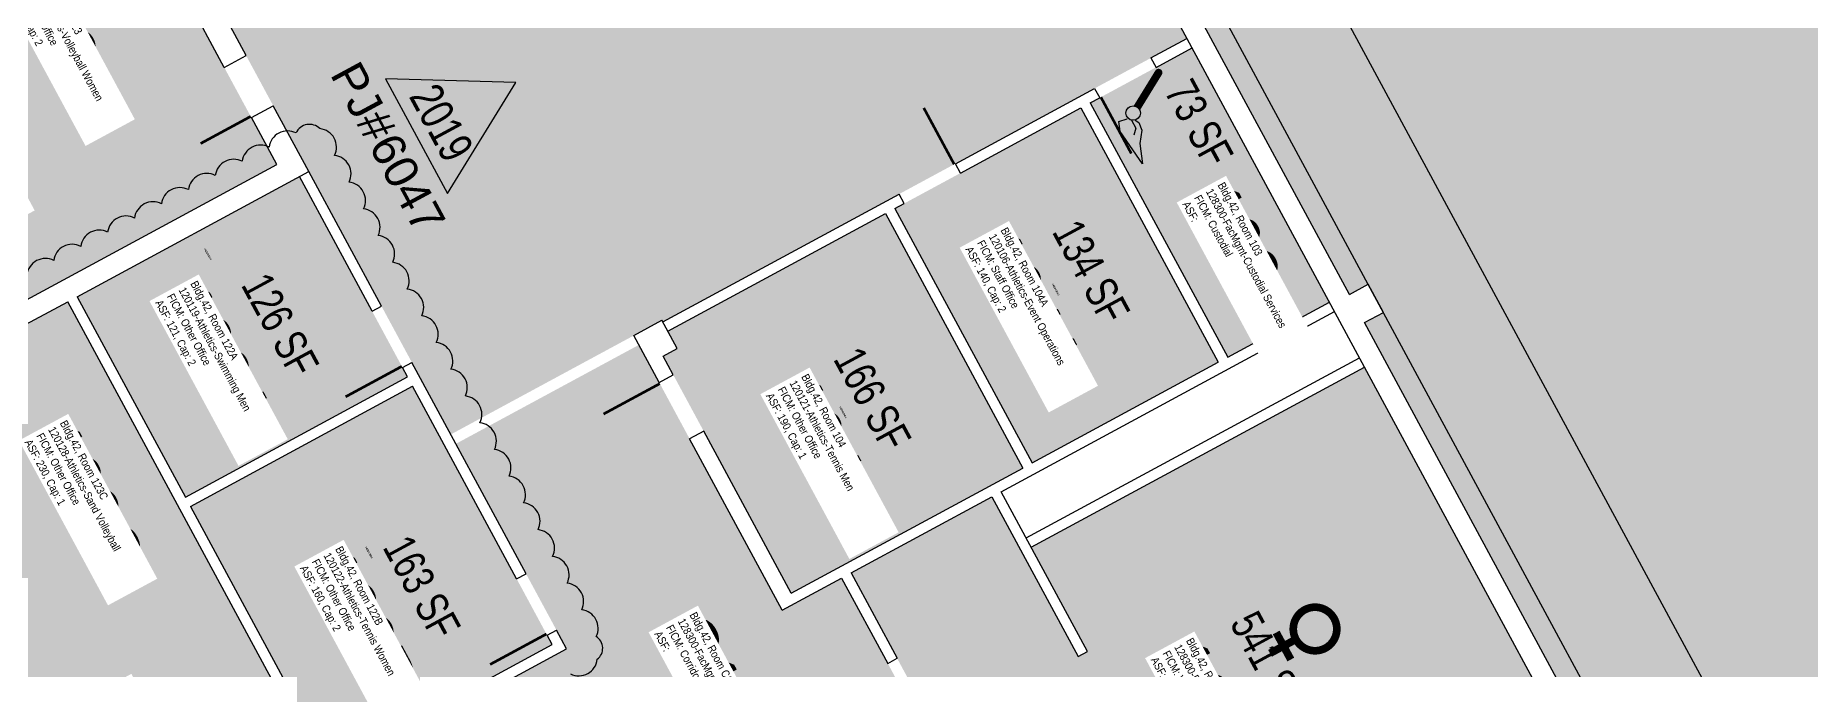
# Model space of a CAD drawing. Header units: inches. Extents: x 69218424 to 69222728, y 27664699 to 27668276.
# Drawn here: x 69219746 to 69220744, y 27666712 to 27667068 of the extents above; entities that cross this region are included whole.
import ezdxf
from ezdxf.enums import TextEntityAlignment as Align

# ---------------------------------------------------------------- set-up
doc = ezdxf.new("R2010")
doc.units = ezdxf.units.IN
doc.header["$LTSCALE"] = 240
doc.header["$MEASUREMENT"] = 0
doc.layers.get('0').update_dxf_attribs({"linetype": 'CONTINUOUS'})
for name, color, linetype in [('A-DOOR', 2, 'CONTINUOUS'), ('A-FLOR', 3, 'CONTINUOUS'), ('A-IDEN-ICON', 4, 'CONTINUOUS'), ('A-IDEN-RNUM', 7, 'CONTINUOUS'), ('A-IDEN-SNUM', 4, 'CONTINUOUS'), ('A-IDEN-VNUM', 4, 'CONTINUOUS'), ('A-WALL', 5, 'CONTINUOUS'), ('AREA-TEXT', 3, 'CONTINUOUS'), ('Rooms-Category-Color', 7, 'CONTINUOUS'), ('Rooms-College-Color', 7, 'CONTINUOUS'), ('Rooms-Department-Color', 7, 'CONTINUOUS'), ('Rooms-Division-Color', 7, 'CONTINUOUS'), ('Rooms-Information', 7, 'CONTINUOUS')]:
    doc.layers.add(name, color=color, linetype=linetype)
doc.layers.add('A-REV', color=1, linetype='CONTINUOUS', true_color=0xff0000)
doc.styles.add('Arial', font='arial.ttf')
doc.styles.add('CP_AREA', font='arial.ttf', dxfattribs={"height": 15})
doc.styles.add('CP_ROOMSNUMBER', font='arial.ttf', dxfattribs={"height": 1})
doc.styles.add('CP_ROOMVNUMBER', font='arial.ttf', dxfattribs={"width": 0.85, "height": 0.075})

# ---------------------------------------------------------------- blocks, each defined once
blk = doc.blocks.new('CPCUST')
at = {"color": 0, "linetype": 'ByBlock'}
for p, q in [((0.0297, -0.0341), (0.0376, -0.0302)), ((0.0376, -0.0302), (0.0533, -0.0324)), ((0.0533, -0.0324), (0.0745, -0.0479)), ((0.0171, -0.0639), (0.02, -0.0466)), ((0.0358, -0.0705), (0.0171, -0.0639)), ((0.0262, -0.0408), (0.0446, -0.0406)), ((0.1117, -0.0625), (0.0358, -0.0705)), ((0.0446, -0.0406), (0.0543, -0.0505)), ((0.0745, -0.0479), (0.1117, -0.0625))]:
    blk.add_line(p, q, dxfattribs=at)
at = {"color": 0, "linetype": 'ByBlock', "const_width": 0.0075}
blk.add_lwpolyline([(-0.0332, 0.0481, 1), (-0.0268, 0.0519, 1)], format="xyb", close=True, dxfattribs=at)
at = {"color": 0, "linetype": 'ByBlock', "const_width": 0.015}
blk.add_lwpolyline([(-0.03, 0.05), (0.01, -0.0193)], dxfattribs=at)
at = {"color": 0, "linetype": 'ByBlock'}
blk.add_circle((0.0158, -0.0313), 0.0141, dxfattribs=at)
blk = doc.blocks.new('CPWOMEN')
at = {"color": 0, "linetype": 'ByBlock', "const_width": 0.015}
blk.add_lwpolyline([(-0.0375, 0, 1), (0.0475, 0, 1)], format="xyb", close=True, dxfattribs=at)
for points in [[(0.005, -0.04), (0.005, -0.1)], [(-0.025, -0.07), (0.035, -0.07)]]:
    blk.add_lwpolyline(points, dxfattribs=at)
blk = doc.blocks.new('ProjectRev')
at = {"transparency": 16777216}
for p, q in [((0, 0.122), (-0.1221, -0.0895)), ((0.1221, -0.0895), (0, 0.122)), ((-0.1221, -0.0895), (0.1221, -0.0895))]:
    blk.add_line(p, q, dxfattribs=at)
at = {"transparency": 16777216, "insert": (-0.1798, -0.1151), "char_height": 0.0625, "attachment_point": 1, "style": 'Arial'}
blk.add_mtext_dynamic_manual_height_columns('PJ#', width=0.24749, gutter_width=0.3125, heights=[0], dxfattribs=at)
at = {"transparency": 16777216, "style": 'Arial', "width": 0.75}
blk.add_attdef('YEAR', text='', height=0.0625, dxfattribs=at).set_placement((0, -0.0359), align=Align.MIDDLE_CENTER)
at = {"transparency": 16777216, "style": 'Arial'}
blk.add_attdef('PROJECT', text='', height=0.0625, dxfattribs=at).set_placement((-0.0276, -0.1151), align=Align.TOP_LEFT)

msp = doc.modelspace()

# ---------------------------------------------------------------- hatches: boundary and pattern name
at = {"layer": 'Rooms-Category-Color', "true_color": 0xfbafa2}
msp.add_hatch(color=21, dxfattribs=at).paths.add_polyline_path([(69220670.1, 27667685.4), (69220290.04, 27667480.03), (69220292.89, 27667474.75), (69220270.9, 27667462.86), (69220273.27, 27667458.47), (69220267.99, 27667455.61), (69220265.62, 27667460.01), (69220210.19, 27667430.06), (69220261.06, 27667335.93), (69220316.48, 27667365.88), (69220313.63, 27667371.15), (69220318.91, 27667374.01), (69220324.62, 27667363.45), (69220315.82, 27667358.7), (69220331.98, 27667328.78), (69220340.78, 27667333.54), (69220343.63, 27667328.26), (69220282.93, 27667295.46), (69220347.58, 27667175.81), (69220358.14, 27667181.51), (69220366.7, 27667165.68), (69220356.14, 27667159.97), (69220484.5, 27666922.43), (69220495.06, 27666928.14), (69220503.61, 27666912.3), (69220493.06, 27666906.6), (69220621.41, 27666669.06), (69220631.97, 27666674.77), (69220640.53, 27666658.93), (69220629.97, 27666653.23), (69220758.33, 27666415.69), (69220768.89, 27666421.39), (69220777.45, 27666405.56), (69220766.89, 27666399.85), (69220895.25, 27666162.32), (69220905.8, 27666168.02), (69220914.36, 27666152.18), (69220903.8, 27666146.48), (69221032.16, 27665908.94), (69221042.72, 27665914.65), (69221051.28, 27665898.81), (69221040.72, 27665893.11), (69221105.37, 27665773.46), (69221166.08, 27665806.26), (69221168.93, 27665800.98), (69221160.13, 27665796.23), (69221176.3, 27665766.32), (69221185.09, 27665771.07), (69221190.8, 27665760.51), (69221185.52, 27665757.66), (69221182.67, 27665762.94), (69221127.24, 27665732.99), (69221179.06, 27665637.09), (69221234.49, 27665667.04), (69221231.16, 27665673.2), (69221236.44, 27665676.05), (69221239.77, 27665669.9), (69221255.6, 27665678.45), (69221257.5, 27665674.93), (69221263.66, 27665678.26), (69222011.47, 27666082.35), (69222644.9, 27666424.64), (69222642.52, 27666429.04), (69222704.1, 27666462.32), (69221735.23, 27668255.29), (69221673.65, 27668222.01), (69221671.27, 27668226.41), (69221291.21, 27668021.04)])
at = {"layer": 'Rooms-Category-Color', "true_color": 0xadadad}
for points in [[(69220199.63, 27667424.36), (69220192.98, 27667436.67), (69220137.55, 27667406.72), (69220144.21, 27667394.41), (69219786.14, 27667200.92), (69219899.29, 27666991.53), (69219979.16, 27666843.73), (69220082.09, 27666899.35), (69220097.93, 27666907.91), (69220098.4, 27666907.03), (69220393.12, 27667066.29)], [(69220416.04, 27666887.15), (69220473.23, 27666918.05), (69220395.98, 27667061.01), (69220338.79, 27667030.11)], [(69220208.07, 27666666.21), (69220241.5, 27666684.28), (69220223.44, 27666717.71), (69220220.58, 27666722.99), (69220218.41, 27666727.01), (69220198.95, 27666763.02), (69220165.52, 27666744.95), (69220084.94, 27666894.07), (69219982.01, 27666838.45), (69220044.29, 27666723.2), (69219990.12, 27666693.93), (69219996.1, 27666682.85), (69220013.22, 27666651.18), (69220030.52, 27666619.15), (69220084.7, 27666648.42), (69220482.13, 27665912.94), (69220591.48, 27665710.59), (69220531.65, 27665678.26), (69220533.55, 27665674.74), (69220528.27, 27665671.89), (69220526.37, 27665675.41), (69220478.86, 27665649.74), (69220517.85, 27665577.6), (69220565.36, 27665603.27), (69220562.15, 27665609.21), (69220567.43, 27665612.06), (69220570.63, 27665606.12), (69220630.46, 27665638.45), (69220634.26, 27665631.41), (69220665.64, 27665573.35), (69220805.88, 27665313.81), (69220920.25, 27665375.62), (69220869.38, 27665469.75), (69221168.5, 27665631.39), (69221117.16, 27665726.4), (69220806.6, 27665558.59), (69220398.23, 27666314.31), (69220443.1, 27666338.55), (69220384.15, 27666447.64), (69220347.2, 27666427.68), (69220354.81, 27666413.6), (69220346.89, 27666409.32)], [(69220283.41, 27666808.66), (69220204.23, 27666765.87), (69220206.58, 27666761.53), (69220225.86, 27666725.84), (69220228.72, 27666720.56), (69220230.14, 27666717.92), (69220246.78, 27666687.13), (69220283.73, 27666707.1), (69220286.58, 27666701.82), (69220224.12, 27666668.07), (69220314.45, 27666500.91), (69220400.66, 27666547.5), (69220385.92, 27666574.78), (69220597.07, 27666688.87), (69220492.96, 27666881.54), (69220305.57, 27666780.28), (69220337.18, 27666721.77), (69220331.9, 27666718.92)]]:
    msp.add_hatch(color=253, dxfattribs=at).paths.add_polyline_path(points)
at = {"layer": 'Rooms-Category-Color', "true_color": 0xfa9ba3}
for points in [[(69219881.27, 27666995.43), (69219773.83, 27667194.26), (69219657.7, 27667131.51), (69219745.17, 27666969.63), (69219622, 27666903.07), (69219641.97, 27666866.12)], [(69220333.51, 27667027.26), (69220228.82, 27666970.69), (69220306.07, 27666827.72), (69220410.76, 27666884.3)], [(69219954.86, 27666876.07), (69219894.01, 27666988.68), (69219769.08, 27666921.17), (69219829.93, 27666808.56), (69219865.13, 27666827.58)], [(69220101.25, 27666901.75), (69220106.48, 27666892.07), (69220098.56, 27666887.8), (69220170.59, 27666754.51), (69220300.79, 27666824.87), (69220223.54, 27666967.83)], [(69219799.54, 27666709.16), (69219846.13, 27666622.94), (69219905.95, 27666655.27), (69219763.8, 27666918.32), (69219647.68, 27666855.57), (69219743.23, 27666678.73)], [(69219832.79, 27666803.28), (69219856.56, 27666759.3), (69219911.23, 27666658.12), (69220036.16, 27666725.63), (69219957.71, 27666870.79), (69219873.26, 27666825.15)]]:
    msp.add_hatch(color=241, dxfattribs=at).paths.add_polyline_path(points)
at = {"layer": 'Rooms-College-Color', "true_color": 0xffff64}
for points in [[(69220670.1, 27667685.4), (69220290.04, 27667480.03), (69220292.89, 27667474.75), (69220270.9, 27667462.86), (69220273.27, 27667458.47), (69220267.99, 27667455.61), (69220265.62, 27667460.01), (69220210.19, 27667430.06), (69220261.06, 27667335.93), (69220316.48, 27667365.88), (69220313.63, 27667371.15), (69220318.91, 27667374.01), (69220324.62, 27667363.45), (69220315.82, 27667358.7), (69220331.98, 27667328.78), (69220340.78, 27667333.54), (69220343.63, 27667328.26), (69220282.93, 27667295.46), (69220347.58, 27667175.81), (69220358.14, 27667181.51), (69220366.7, 27667165.68), (69220356.14, 27667159.97), (69220484.5, 27666922.43), (69220495.06, 27666928.14), (69220503.61, 27666912.3), (69220493.06, 27666906.6), (69220621.41, 27666669.06), (69220631.97, 27666674.77), (69220640.53, 27666658.93), (69220629.97, 27666653.23), (69220758.33, 27666415.69), (69220768.89, 27666421.39), (69220777.45, 27666405.56), (69220766.89, 27666399.85), (69220895.25, 27666162.32), (69220905.8, 27666168.02), (69220914.36, 27666152.18), (69220903.8, 27666146.48), (69221032.16, 27665908.94), (69221042.72, 27665914.65), (69221051.28, 27665898.81), (69221040.72, 27665893.11), (69221105.37, 27665773.46), (69221166.08, 27665806.26), (69221168.93, 27665800.98), (69221160.13, 27665796.23), (69221176.3, 27665766.32), (69221185.09, 27665771.07), (69221190.8, 27665760.51), (69221185.52, 27665757.66), (69221182.67, 27665762.94), (69221127.24, 27665732.99), (69221179.06, 27665637.09), (69221234.49, 27665667.04), (69221231.16, 27665673.2), (69221236.44, 27665676.05), (69221239.77, 27665669.9), (69221255.6, 27665678.45), (69221257.5, 27665674.93), (69221263.66, 27665678.26), (69222011.47, 27666082.35), (69222644.9, 27666424.64), (69222642.52, 27666429.04), (69222704.1, 27666462.32), (69221735.23, 27668255.29), (69221673.65, 27668222.01), (69221671.27, 27668226.41), (69221291.21, 27668021.04)], [(69220199.63, 27667424.36), (69220192.98, 27667436.67), (69220137.55, 27667406.72), (69220144.21, 27667394.41), (69219786.14, 27667200.92), (69219899.29, 27666991.53), (69219979.16, 27666843.73), (69220082.09, 27666899.35), (69220097.93, 27666907.91), (69220098.4, 27666907.03), (69220393.12, 27667066.29)], [(69219881.27, 27666995.43), (69219773.83, 27667194.26), (69219657.7, 27667131.51), (69219745.17, 27666969.63), (69219622, 27666903.07), (69219641.97, 27666866.12)], [(69220333.51, 27667027.26), (69220228.82, 27666970.69), (69220306.07, 27666827.72), (69220410.76, 27666884.3)], [(69219954.86, 27666876.07), (69219894.01, 27666988.68), (69219769.08, 27666921.17), (69219829.93, 27666808.56), (69219865.13, 27666827.58)], [(69220101.25, 27666901.75), (69220106.48, 27666892.07), (69220098.56, 27666887.8), (69220170.59, 27666754.51), (69220300.79, 27666824.87), (69220223.54, 27666967.83)], [(69219799.54, 27666709.16), (69219846.13, 27666622.94), (69219905.95, 27666655.27), (69219763.8, 27666918.32), (69219647.68, 27666855.57), (69219743.23, 27666678.73)], [(69219832.79, 27666803.28), (69219856.56, 27666759.3), (69219911.23, 27666658.12), (69220036.16, 27666725.63), (69219957.71, 27666870.79), (69219873.26, 27666825.15)]]:
    msp.add_hatch(color=51, dxfattribs=at).paths.add_polyline_path(points)
at = {"layer": 'Rooms-College-Color', "true_color": 0xadadad}
for points in [[(69220416.04, 27666887.15), (69220473.23, 27666918.05), (69220395.98, 27667061.01), (69220338.79, 27667030.11)], [(69220208.07, 27666666.21), (69220241.5, 27666684.28), (69220223.44, 27666717.71), (69220220.58, 27666722.99), (69220218.41, 27666727.01), (69220198.95, 27666763.02), (69220165.52, 27666744.95), (69220084.94, 27666894.07), (69219982.01, 27666838.45), (69220044.29, 27666723.2), (69219990.12, 27666693.93), (69219996.1, 27666682.85), (69220013.22, 27666651.18), (69220030.52, 27666619.15), (69220084.7, 27666648.42), (69220482.13, 27665912.94), (69220591.48, 27665710.59), (69220531.65, 27665678.26), (69220533.55, 27665674.74), (69220528.27, 27665671.89), (69220526.37, 27665675.41), (69220478.86, 27665649.74), (69220517.85, 27665577.6), (69220565.36, 27665603.27), (69220562.15, 27665609.21), (69220567.43, 27665612.06), (69220570.63, 27665606.12), (69220630.46, 27665638.45), (69220634.26, 27665631.41), (69220665.64, 27665573.35), (69220805.88, 27665313.81), (69220920.25, 27665375.62), (69220869.38, 27665469.75), (69221168.5, 27665631.39), (69221117.16, 27665726.4), (69220806.6, 27665558.59), (69220398.23, 27666314.31), (69220443.1, 27666338.55), (69220384.15, 27666447.64), (69220347.2, 27666427.68), (69220354.81, 27666413.6), (69220346.89, 27666409.32)], [(69220283.41, 27666808.66), (69220204.23, 27666765.87), (69220206.58, 27666761.53), (69220225.86, 27666725.84), (69220228.72, 27666720.56), (69220230.14, 27666717.92), (69220246.78, 27666687.13), (69220283.73, 27666707.1), (69220286.58, 27666701.82), (69220224.12, 27666668.07), (69220314.45, 27666500.91), (69220400.66, 27666547.5), (69220385.92, 27666574.78), (69220597.07, 27666688.87), (69220492.96, 27666881.54), (69220305.57, 27666780.28), (69220337.18, 27666721.77), (69220331.9, 27666718.92)]]:
    msp.add_hatch(color=253, dxfattribs=at).paths.add_polyline_path(points)
at = {"layer": 'Rooms-Department-Color', "true_color": 0x604aed}
for points in [[(69220670.1, 27667685.4), (69220290.04, 27667480.03), (69220292.89, 27667474.75), (69220270.9, 27667462.86), (69220273.27, 27667458.47), (69220267.99, 27667455.61), (69220265.62, 27667460.01), (69220210.19, 27667430.06), (69220261.06, 27667335.93), (69220316.48, 27667365.88), (69220313.63, 27667371.15), (69220318.91, 27667374.01), (69220324.62, 27667363.45), (69220315.82, 27667358.7), (69220331.98, 27667328.78), (69220340.78, 27667333.54), (69220343.63, 27667328.26), (69220282.93, 27667295.46), (69220347.58, 27667175.81), (69220358.14, 27667181.51), (69220366.7, 27667165.68), (69220356.14, 27667159.97), (69220484.5, 27666922.43), (69220495.06, 27666928.14), (69220503.61, 27666912.3), (69220493.06, 27666906.6), (69220621.41, 27666669.06), (69220631.97, 27666674.77), (69220640.53, 27666658.93), (69220629.97, 27666653.23), (69220758.33, 27666415.69), (69220768.89, 27666421.39), (69220777.45, 27666405.56), (69220766.89, 27666399.85), (69220895.25, 27666162.32), (69220905.8, 27666168.02), (69220914.36, 27666152.18), (69220903.8, 27666146.48), (69221032.16, 27665908.94), (69221042.72, 27665914.65), (69221051.28, 27665898.81), (69221040.72, 27665893.11), (69221105.37, 27665773.46), (69221166.08, 27665806.26), (69221168.93, 27665800.98), (69221160.13, 27665796.23), (69221176.3, 27665766.32), (69221185.09, 27665771.07), (69221190.8, 27665760.51), (69221185.52, 27665757.66), (69221182.67, 27665762.94), (69221127.24, 27665732.99), (69221179.06, 27665637.09), (69221234.49, 27665667.04), (69221231.16, 27665673.2), (69221236.44, 27665676.05), (69221239.77, 27665669.9), (69221255.6, 27665678.45), (69221257.5, 27665674.93), (69221263.66, 27665678.26), (69222011.47, 27666082.35), (69222644.9, 27666424.64), (69222642.52, 27666429.04), (69222704.1, 27666462.32), (69221735.23, 27668255.29), (69221673.65, 27668222.01), (69221671.27, 27668226.41), (69221291.21, 27668021.04)], [(69219881.27, 27666995.43), (69219773.83, 27667194.26), (69219657.7, 27667131.51), (69219745.17, 27666969.63), (69219622, 27666903.07), (69219641.97, 27666866.12)], [(69220333.51, 27667027.26), (69220228.82, 27666970.69), (69220306.07, 27666827.72), (69220410.76, 27666884.3)], [(69219954.86, 27666876.07), (69219894.01, 27666988.68), (69219769.08, 27666921.17), (69219829.93, 27666808.56), (69219865.13, 27666827.58)], [(69220101.25, 27666901.75), (69220106.48, 27666892.07), (69220098.56, 27666887.8), (69220170.59, 27666754.51), (69220300.79, 27666824.87), (69220223.54, 27666967.83)], [(69219799.54, 27666709.16), (69219846.13, 27666622.94), (69219905.95, 27666655.27), (69219763.8, 27666918.32), (69219647.68, 27666855.57), (69219743.23, 27666678.73)], [(69219832.79, 27666803.28), (69219856.56, 27666759.3), (69219911.23, 27666658.12), (69220036.16, 27666725.63), (69219957.71, 27666870.79), (69219873.26, 27666825.15)]]:
    msp.add_hatch(color=173, dxfattribs=at).paths.add_polyline_path(points)
at = {"layer": 'Rooms-Department-Color', "true_color": 0xacacac}
for points in [[(69220199.63, 27667424.36), (69220192.98, 27667436.67), (69220137.55, 27667406.72), (69220144.21, 27667394.41), (69219786.14, 27667200.92), (69219899.29, 27666991.53), (69219979.16, 27666843.73), (69220082.09, 27666899.35), (69220097.93, 27666907.91), (69220098.4, 27666907.03), (69220393.12, 27667066.29)], [(69220416.04, 27666887.15), (69220473.23, 27666918.05), (69220395.98, 27667061.01), (69220338.79, 27667030.11)], [(69220208.07, 27666666.21), (69220241.5, 27666684.28), (69220223.44, 27666717.71), (69220220.58, 27666722.99), (69220218.41, 27666727.01), (69220198.95, 27666763.02), (69220165.52, 27666744.95), (69220084.94, 27666894.07), (69219982.01, 27666838.45), (69220044.29, 27666723.2), (69219990.12, 27666693.93), (69219996.1, 27666682.85), (69220013.22, 27666651.18), (69220030.52, 27666619.15), (69220084.7, 27666648.42), (69220482.13, 27665912.94), (69220591.48, 27665710.59), (69220531.65, 27665678.26), (69220533.55, 27665674.74), (69220528.27, 27665671.89), (69220526.37, 27665675.41), (69220478.86, 27665649.74), (69220517.85, 27665577.6), (69220565.36, 27665603.27), (69220562.15, 27665609.21), (69220567.43, 27665612.06), (69220570.63, 27665606.12), (69220630.46, 27665638.45), (69220634.26, 27665631.41), (69220665.64, 27665573.35), (69220805.88, 27665313.81), (69220920.25, 27665375.62), (69220869.38, 27665469.75), (69221168.5, 27665631.39), (69221117.16, 27665726.4), (69220806.6, 27665558.59), (69220398.23, 27666314.31), (69220443.1, 27666338.55), (69220384.15, 27666447.64), (69220347.2, 27666427.68), (69220354.81, 27666413.6), (69220346.89, 27666409.32)], [(69220283.41, 27666808.66), (69220204.23, 27666765.87), (69220206.58, 27666761.53), (69220225.86, 27666725.84), (69220228.72, 27666720.56), (69220230.14, 27666717.92), (69220246.78, 27666687.13), (69220283.73, 27666707.1), (69220286.58, 27666701.82), (69220224.12, 27666668.07), (69220314.45, 27666500.91), (69220400.66, 27666547.5), (69220385.92, 27666574.78), (69220597.07, 27666688.87), (69220492.96, 27666881.54), (69220305.57, 27666780.28), (69220337.18, 27666721.77), (69220331.9, 27666718.92)]]:
    msp.add_hatch(color=253, dxfattribs=at).paths.add_polyline_path(points)
at = {"layer": 'Rooms-Division-Color', "true_color": 0x604aed}
for points in [[(69220670.1, 27667685.4), (69220290.04, 27667480.03), (69220292.89, 27667474.75), (69220270.9, 27667462.86), (69220273.27, 27667458.47), (69220267.99, 27667455.61), (69220265.62, 27667460.01), (69220210.19, 27667430.06), (69220261.06, 27667335.93), (69220316.48, 27667365.88), (69220313.63, 27667371.15), (69220318.91, 27667374.01), (69220324.62, 27667363.45), (69220315.82, 27667358.7), (69220331.98, 27667328.78), (69220340.78, 27667333.54), (69220343.63, 27667328.26), (69220282.93, 27667295.46), (69220347.58, 27667175.81), (69220358.14, 27667181.51), (69220366.7, 27667165.68), (69220356.14, 27667159.97), (69220484.5, 27666922.43), (69220495.06, 27666928.14), (69220503.61, 27666912.3), (69220493.06, 27666906.6), (69220621.41, 27666669.06), (69220631.97, 27666674.77), (69220640.53, 27666658.93), (69220629.97, 27666653.23), (69220758.33, 27666415.69), (69220768.89, 27666421.39), (69220777.45, 27666405.56), (69220766.89, 27666399.85), (69220895.25, 27666162.32), (69220905.8, 27666168.02), (69220914.36, 27666152.18), (69220903.8, 27666146.48), (69221032.16, 27665908.94), (69221042.72, 27665914.65), (69221051.28, 27665898.81), (69221040.72, 27665893.11), (69221105.37, 27665773.46), (69221166.08, 27665806.26), (69221168.93, 27665800.98), (69221160.13, 27665796.23), (69221176.3, 27665766.32), (69221185.09, 27665771.07), (69221190.8, 27665760.51), (69221185.52, 27665757.66), (69221182.67, 27665762.94), (69221127.24, 27665732.99), (69221179.06, 27665637.09), (69221234.49, 27665667.04), (69221231.16, 27665673.2), (69221236.44, 27665676.05), (69221239.77, 27665669.9), (69221255.6, 27665678.45), (69221257.5, 27665674.93), (69221263.66, 27665678.26), (69222011.47, 27666082.35), (69222644.9, 27666424.64), (69222642.52, 27666429.04), (69222704.1, 27666462.32), (69221735.23, 27668255.29), (69221673.65, 27668222.01), (69221671.27, 27668226.41), (69221291.21, 27668021.04)], [(69219881.27, 27666995.43), (69219773.83, 27667194.26), (69219657.7, 27667131.51), (69219745.17, 27666969.63), (69219622, 27666903.07), (69219641.97, 27666866.12)], [(69220333.51, 27667027.26), (69220228.82, 27666970.69), (69220306.07, 27666827.72), (69220410.76, 27666884.3)], [(69219954.86, 27666876.07), (69219894.01, 27666988.68), (69219769.08, 27666921.17), (69219829.93, 27666808.56), (69219865.13, 27666827.58)], [(69220101.25, 27666901.75), (69220106.48, 27666892.07), (69220098.56, 27666887.8), (69220170.59, 27666754.51), (69220300.79, 27666824.87), (69220223.54, 27666967.83)], [(69219799.54, 27666709.16), (69219846.13, 27666622.94), (69219905.95, 27666655.27), (69219763.8, 27666918.32), (69219647.68, 27666855.57), (69219743.23, 27666678.73)], [(69219832.79, 27666803.28), (69219856.56, 27666759.3), (69219911.23, 27666658.12), (69220036.16, 27666725.63), (69219957.71, 27666870.79), (69219873.26, 27666825.15)]]:
    msp.add_hatch(color=173, dxfattribs=at).paths.add_polyline_path(points)
at = {"layer": 'Rooms-Division-Color', "true_color": 0xadadad}
for points in [[(69220199.63, 27667424.36), (69220192.98, 27667436.67), (69220137.55, 27667406.72), (69220144.21, 27667394.41), (69219786.14, 27667200.92), (69219899.29, 27666991.53), (69219979.16, 27666843.73), (69220082.09, 27666899.35), (69220097.93, 27666907.91), (69220098.4, 27666907.03), (69220393.12, 27667066.29)], [(69220416.04, 27666887.15), (69220473.23, 27666918.05), (69220395.98, 27667061.01), (69220338.79, 27667030.11)], [(69220208.07, 27666666.21), (69220241.5, 27666684.28), (69220223.44, 27666717.71), (69220220.58, 27666722.99), (69220218.41, 27666727.01), (69220198.95, 27666763.02), (69220165.52, 27666744.95), (69220084.94, 27666894.07), (69219982.01, 27666838.45), (69220044.29, 27666723.2), (69219990.12, 27666693.93), (69219996.1, 27666682.85), (69220013.22, 27666651.18), (69220030.52, 27666619.15), (69220084.7, 27666648.42), (69220482.13, 27665912.94), (69220591.48, 27665710.59), (69220531.65, 27665678.26), (69220533.55, 27665674.74), (69220528.27, 27665671.89), (69220526.37, 27665675.41), (69220478.86, 27665649.74), (69220517.85, 27665577.6), (69220565.36, 27665603.27), (69220562.15, 27665609.21), (69220567.43, 27665612.06), (69220570.63, 27665606.12), (69220630.46, 27665638.45), (69220634.26, 27665631.41), (69220665.64, 27665573.35), (69220805.88, 27665313.81), (69220920.25, 27665375.62), (69220869.38, 27665469.75), (69221168.5, 27665631.39), (69221117.16, 27665726.4), (69220806.6, 27665558.59), (69220398.23, 27666314.31), (69220443.1, 27666338.55), (69220384.15, 27666447.64), (69220347.2, 27666427.68), (69220354.81, 27666413.6), (69220346.89, 27666409.32)], [(69220283.41, 27666808.66), (69220204.23, 27666765.87), (69220206.58, 27666761.53), (69220225.86, 27666725.84), (69220228.72, 27666720.56), (69220230.14, 27666717.92), (69220246.78, 27666687.13), (69220283.73, 27666707.1), (69220286.58, 27666701.82), (69220224.12, 27666668.07), (69220314.45, 27666500.91), (69220400.66, 27666547.5), (69220385.92, 27666574.78), (69220597.07, 27666688.87), (69220492.96, 27666881.54), (69220305.57, 27666780.28), (69220337.18, 27666721.77), (69220331.9, 27666718.92)]]:
    msp.add_hatch(color=253, dxfattribs=at).paths.add_polyline_path(points)

# ---------------------------------------------------------------- linework, layer by layer
at = {"layer": 'A-DOOR'}
for points in [[(69219866.65, 27667022.49, 1.5, 1.5, 0), (69219838.5, 27667007.27, 0, 0, 0), (69219838.85, 27667006.61, 0, 0, -0.414214), (69219851.79, 27667049.98, 0, 0, -0.414214)], [(69220344.73, 27667033.32, 1.5, 1.5, 0), (69220361.84, 27667001.65, 0, 0, 0), (69220361.18, 27667001.29, 0, 0, 0.414214), (69220375.74, 27667050.08, 0, 0, 0.414214)], [(69220262.26, 27666995.57, 1.5, 1.5, 0), (69220245.14, 27667027.25, 0, 0, 0), (69220245.8, 27667027.6, 0, 0, 0.414214), (69220231.25, 27666978.82, 0, 0, 0.414214)], [(69219951.65, 27666882.01, 1.5, 1.5, 0), (69219919.98, 27666864.89, 0, 0, 0), (69219920.34, 27666864.23, 0, 0, -0.414214), (69219934.89, 27666913.02, 0, 0, -0.414214)], [(69220096.71, 27666872.3, 1.5, 1.5, 0), (69220065.04, 27666855.19, 0, 0, 0), (69220064.68, 27666855.85, 0, 0, 0.414214), (69220113.47, 27666841.29, 0, 0, 0.414214)], [(69220032.95, 27666731.57, 1.5, 1.5, 0), (69220001.28, 27666714.45, 0, 0, 0), (69220001.63, 27666713.79, 0, 0, -0.414214), (69220016.19, 27666762.58, 0, 0, -0.414214)], [(69220239.87, 27666687.31, 1.34, 1.34, 0), (69220211.51, 27666671.98, 0, 0, 0), (69220211.83, 27666671.39, 0, 0, -0.414214), (69220224.86, 27666715.07, 0, 0, -0.414214)]]:
    msp.add_lwpolyline(points, format="xyseb", dxfattribs=at)
at = {"layer": 'A-FLOR'}
for p, q in [((69221163.01, 27665818.24), (69220351.98, 27667319.13)), ((69221110.23, 27665789.72), (69220299.19, 27667290.6))]:
    msp.add_line(p, q, dxfattribs=at)
at = {"layer": 'A-REV'}
msp.add_lwpolyline([(69220046.52, 27666709.16, 0.520567), (69220061.55, 27666717.33, 0.520567), (69220060.95, 27666730.12, 0.520567), (69220052.78, 27666745.14, 0.520567), (69220044.6, 27666760.17, 0.520567), (69220036.42, 27666775.2, 0.520567), (69220028.25, 27666790.22, 0.520567), (69220020.07, 27666805.25, 0.520567), (69220011.9, 27666820.27, 0.520567), (69220003.72, 27666835.3, 0.520567), (69219995.55, 27666850.33, 0.520567), (69219987.37, 27666865.35, 0.520567), (69219979.19, 27666880.38, 0.520567), (69219971.02, 27666895.41, 0.520567), (69219962.84, 27666910.43, 0.520567), (69219954.67, 27666925.46, 0.520567), (69219946.49, 27666940.48, 0.520567), (69219938.31, 27666955.51, 0.520567), (69219930.14, 27666970.54, 0.520567), (69219921.96, 27666985.56, 0.520567), (69219913.79, 27667000.59, 0.520567), (69219905.61, 27667015.62, 0.520567), (69219892.15, 27667013.2, 0.520567), (69219877.02, 27667005.23, 0.520567), (69219861.88, 27666997.26, 0.520567), (69219846.74, 27666989.29, 0.520567), (69219831.6, 27666981.33, 0.520567), (69219816.47, 27666973.36, 0.520567), (69219801.33, 27666965.39, 0.520567), (69219786.19, 27666957.42, 0.520567), (69219771.05, 27666949.45, 0.520567), (69219755.92, 27666941.49, 0.520567), (69219740.78, 27666933.52, 0.520567)], format="xyb", dxfattribs=at)
at = {"layer": 'A-WALL'}
for p, q in [((69220611.81, 27666661.6), (69220250.03, 27667331.1)), ((69219851.79, 27667049.98), (69219773.83, 27667194.26)), ((69219864.11, 27667056.64), (69219786.14, 27667200.92)), ((69220484.5, 27666922.43), (69220356.14, 27667159.97)), ((69220372.89, 27667055.36), (69220393.12, 27667066.29)), ((69219851.79, 27667049.98), (69219864.11, 27667056.64)), ((69220372.89, 27667055.36), (69220375.74, 27667050.08)), ((69220375.74, 27667050.08), (69220395.98, 27667061.01)), ((69220262.92, 27666995.93), (69220341.22, 27667038.24)), ((69220341.22, 27667038.24), (69220344.07, 27667032.96)), ((69219867.01, 27667021.83), (69219879.32, 27667028.48)), ((69219899.29, 27666991.53), (69219879.32, 27667028.48)), ((69220265.77, 27666990.65), (69220333.51, 27667027.26)), ((69220333.51, 27667027.26), (69220410.76, 27666884.3)), ((69220338.79, 27667030.11), (69220344.07, 27667032.96)), ((69220338.79, 27667030.11), (69220416.04, 27666887.15)), ((69219881.27, 27666995.43), (69219867.01, 27667021.83)), ((69219729.07, 27666913.19), (69219881.27, 27666995.43)), ((69220265.77, 27666990.65), (69220262.92, 27666995.93)), ((69219769.08, 27666921.17), (69219899.29, 27666991.53)), ((69219934.89, 27666913.02), (69219894.01, 27666988.68)), ((69219940.17, 27666915.87), (69219899.29, 27666991.53)), ((69220098.4, 27666907.03), (69220231.25, 27666978.82)), ((69220234.1, 27666973.54), (69220231.25, 27666978.82)), ((69220101.25, 27666901.75), (69220223.54, 27666967.83)), ((69220223.54, 27666967.83), (69220300.79, 27666824.87)), ((69220228.82, 27666970.69), (69220234.1, 27666973.54)), ((69220228.82, 27666970.69), (69220306.07, 27666827.72)), ((69220484.5, 27666922.43), (69220495.06, 27666928.14)), ((69220503.61, 27666912.3), (69220495.06, 27666928.14)), ((69219734.77, 27666902.63), (69219763.8, 27666918.32)), ((69219905.95, 27666655.27), (69219763.8, 27666918.32)), ((69219934.89, 27666913.02), (69219940.17, 27666915.87)), ((69220416.04, 27666887.15), (69220473.23, 27666918.05)), ((69220082.09, 27666899.35), (69220097.93, 27666907.91)), ((69220106.48, 27666892.07), (69220097.93, 27666907.91)), ((69220288.69, 27666811.51), (69220476.08, 27666912.77)), ((69220493.06, 27666906.6), (69220503.61, 27666912.3)), ((69220621.41, 27666669.06), (69220493.06, 27666906.6)), ((69220096.35, 27666872.96), (69220082.09, 27666899.35)), ((69220098.56, 27666887.8), (69220106.48, 27666892.07)), ((69220104.27, 27666877.24), (69220098.56, 27666887.8)), ((69220302.71, 27666785.56), (69220490.1, 27666886.82)), ((69219829.93, 27666808.56), (69219954.86, 27666876.07)), ((69219952.01, 27666881.35), (69219957.29, 27666884.2)), ((69219954.86, 27666876.07), (69219952.01, 27666881.35)), ((69220021.47, 27666765.43), (69219957.29, 27666884.2)), ((69220096.35, 27666872.96), (69220104.27, 27666877.24)), ((69220305.57, 27666780.28), (69220492.96, 27666881.54)), ((69220306.07, 27666827.72), (69220410.76, 27666884.3)), ((69219832.79, 27666803.28), (69219957.71, 27666870.79)), ((69220016.19, 27666762.58), (69219957.71, 27666870.79)), ((69220121.38, 27666845.57), (69220113.47, 27666841.29)), ((69220170.59, 27666754.51), (69220121.38, 27666845.57)), ((69220165.52, 27666744.95), (69220113.47, 27666841.29)), ((69220170.59, 27666754.51), (69220300.79, 27666824.87)), ((69220204.23, 27666765.87), (69220283.41, 27666808.66)), ((69220283.41, 27666808.66), (69220331.9, 27666718.92)), ((69220337.18, 27666721.77), (69220288.69, 27666811.51)), ((69220016.19, 27666762.58), (69220021.47, 27666765.43)), ((69220204.23, 27666765.87), (69220230.14, 27666717.92)), ((69220165.52, 27666744.95), (69220198.95, 27666763.02)), ((69220198.95, 27666763.02), (69220224.86, 27666715.07)), ((69219911.23, 27666658.12), (69220036.16, 27666725.63)), ((69220033.3, 27666730.91), (69220038.58, 27666733.76)), ((69220036.16, 27666725.63), (69220033.3, 27666730.91)), ((69220044.29, 27666723.2), (69220038.58, 27666733.76)), ((69219908.8, 27666649.99), (69220044.29, 27666723.2)), ((69220224.86, 27666715.07), (69220230.14, 27666717.92)), ((69220331.9, 27666718.92), (69220337.18, 27666721.77))]:
    msp.add_line(p, q, dxfattribs=at)
for points in [[(69219769.08, 27666921.17), (69219829.93, 27666808.56)], [(69219832.79, 27666803.28), (69219911.23, 27666658.12)]]:
    msp.add_lwpolyline(points, dxfattribs=at)

# ---------------------------------------------------------------- block references
at = {"layer": 'A-IDEN-ICON', "xscale": 288, "yscale": 288, "zscale": 288, "rotation": 298.39}
for name, p in [('CPCUST', (69220368.63, 27667032.66)), ('CPWOMEN', (69220464.49, 27666735.65))]:
    msp.add_blockref(name, p, dxfattribs=at)
at = {"layer": 'A-REV', "xscale": 300, "yscale": 300, "zscale": 300, "rotation": 298.39}
msp.add_blockref('ProjectRev', (69219983.49, 27667024.12), dxfattribs=at).add_auto_attribs({'YEAR': '2019', 'PROJECT': '6047'})

# ---------------------------------------------------------------- texts
at = {"layer": 'A-IDEN-RNUM', "style": 'CP_ROOMSNUMBER', "width": 0.85}
for s, p in [('0123-00', (69219771.65, 27667065.78)), ('0103-00', (69220409.04, 27666973.73)), ('0122-A0', (69219842.55, 27666945.08)), ('0104-A0', (69220319.3, 27666925.24)), ('0104-00', (69220199.8, 27666856.11)), ('0123-C0', (69219772.33, 27666807.89)), ('0122-B0', (69219933.17, 27666777.38))]:
    msp.add_text(s, height=0.96, rotation=298.39, dxfattribs=at).set_placement(p, align=Align.MIDDLE)
at = {"layer": 'A-IDEN-SNUM', "style": 'CP_ROOMSNUMBER', "width": 0.85}
for s, p in [('0420012300', (69219771.12, 27667063.83)), ('0420010300', (69220409.04, 27666973.73)), ('04200122A0', (69219842.55, 27666945.08)), ('04200104A0', (69220319.3, 27666925.24)), ('0420010400', (69220199.8, 27666856.11)), ('04200123C0', (69219768.89, 27666807.95)), ('04200122B0', (69219933.17, 27666777.38))]:
    msp.add_text(s, height=0.96, rotation=298.39, dxfattribs=at).set_placement(p, align=Align.MIDDLE)
at = {"layer": 'A-IDEN-VNUM', "style": 'CP_ROOMVNUMBER', "width": 0.85}
for s, p in [('123', (69219754.06, 27667076.91)), ('103', (69220418.89, 27666953.1)), ('104A', (69220301.65, 27666916.12)), ('122A', (69219846.26, 27666886.21)), ('104', (69220183.6, 27666844.75)), ('123C', (69219773.29, 27666806.9)), ('122B', (69219927.72, 27666737.04)), ('C104', (69220128.51, 27666699.75)), ('105', (69220401.11, 27666697.01))]:
    msp.add_text(s, height=31.5, rotation=298.39, dxfattribs=at).set_placement(p, align=Align.MIDDLE)
at = {"layer": 'AREA-TEXT', "style": 'CP_AREA', "width": 0.75}
for s, p in [('73 SF', (69220399.99, 27667018.76)), ('134 SF', (69220339.32, 27666935.21)), ('126 SF', (69219883.29, 27666905.31)), ('166 SF', (69220216.31, 27666863.69)), ('163 SF', (69219962.9, 27666757.87)), ('541 SF', (69220439.31, 27666715.13))]:
    msp.add_text(s, height=18, rotation=298.39, dxfattribs=at).set_placement(p, align=Align.MIDDLE_CENTER)

# ---------------------------------------------------------------- next in the draw order: texts
at = {"layer": 'Rooms-Information', "char_height": 4.5, "width": 100.8, "attachment_point": 7, "rotation": 298.39, "style": 'CP_ROOMVNUMBER', "bg_fill": 3, "box_fill_scale": 1.5, "bg_fill_color": 256, "bg_fill_true_color": 13158600, "bg_fill_transparency": 0}
for s, insert in [('Bldg.42, Room 123^M^J120124-Athletics-Volleyball Women^M^JFICM: Other Office^M^JASF: 247, Cap: 2', (69219725.56, 27667096.97)), ('Bldg.42, Room 103^M^J128300-FacMgmt-Custodial Services^M^JFICM: Custodial^M^JASF: ', (69220390.38, 27666973.17)), ('Bldg.42, Room 104A^M^J120106-Athletics-Event Operations^M^JFICM: Staff Office^M^JASF: 140, Cap: 2', (69220267.19, 27666947.17)), ('Bldg.42, Room 122A^M^J120119-Athletics-Swimming Men^M^JFICM: Other Office^M^JASF: 121, Cap: 2', (69219811.57, 27666917.14)), ('Bldg.42, Room 104^M^J120121-Athletics-Tennis Men^M^JFICM: Other Office^M^JASF: 190, Cap: 1', (69220155.09, 27666864.81)), ('Bldg.42, Room 122B^M^J120122-Athletics-Tennis Women^M^JFICM: Other Office^M^JASF: 160, Cap: 2', (69219893.04, 27666767.95)), ('Bldg.42, Room C104^M^J128300-FacMgmt-Custodial Services^M^JFICM: Corridor / Circulation^M^JASF: ', (69220093.39, 27666731.59)), ("Bldg.42, Room 105^M^J128300-FacMgmt-Custodial Services^M^JFICM: Women's Restroom^M^JASF: ", (69220372.6, 27666717.07))]:
    msp.add_mtext(s, dxfattribs=dict(at, insert=insert))

# ---------------------------------------------------------------- next in the draw order: texts
at = {"layer": 'Rooms-Information', "insert": (69219738.18, 27666838.75), "char_height": 4.5, "width": 100.8, "attachment_point": 7, "rotation": 298.39, "style": 'CP_ROOMVNUMBER', "bg_fill": 3, "box_fill_scale": 1.5, "bg_fill_color": 256, "bg_fill_true_color": 13158600, "bg_fill_transparency": 0}
msp.add_mtext('Bldg.42, Room 123C^M^J120128-Athletics-Sand Volleyball^M^JFICM: Other Office^M^JASF: 230, Cap: 1', dxfattribs=at)

doc.saveas('drawing.dxf')
